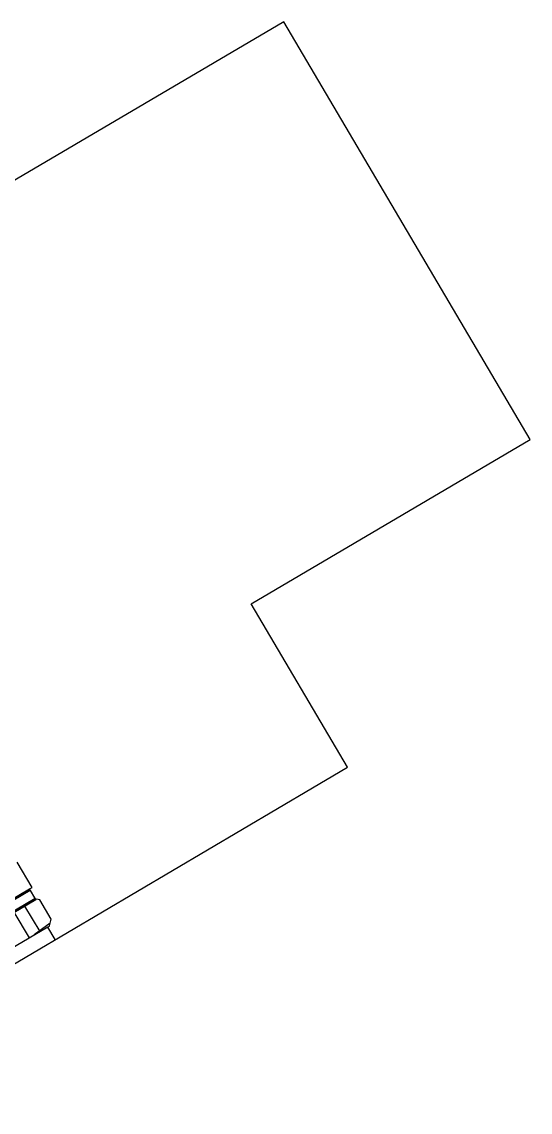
# Model space of a CAD drawing. Header units: feet. Extents: x 23 to 2149517, y -26 to 355304.
# Drawn here: x 2140431 to 2142506, y 338452 to 342904 of the extents above; entities that cross this region are included whole.
import ezdxf

# ---------------------------------------------------------------- set-up
doc = ezdxf.new("R2010")
doc.units = ezdxf.units.FT
doc.header["$MEASUREMENT"] = 0
for name, color, linetype in [('A-EC-CURLEX-MATTING', 6, 'Continuous'), ('xhpc023-pt$0$gp2baseEMAILED_3-10-05$0$V-PROP-ADJN', 6, 'Continuous'), ('xhpc023-pt$0$V-PROP-ADJN', 6, 'Continuous')]:
    doc.layers.add(name, color=color, linetype=linetype)

# ---------------------------------------------------------------- blocks, each defined once
blk = doc.blocks.new('xhpc023-pt')
at = {"layer": 'xhpc023-pt$0$gp2baseEMAILED_3-10-05$0$V-PROP-ADJN'}
for p, q in [((2140473.9, 339369.7), (2140413, 339473)), ((2140205.3, 339210.1), (2140463.4, 339362.3)), ((2140207.7, 339205.8), (2140465.9, 339358)), ((2140211.2, 339214.8), (2140462.9, 339363.2)), ((2140462.9, 339363.2), (2140473.9, 339369.7)), ((2140488.3, 339320.1), (2140462.9, 339363.2)), ((2140063.6, 339076.6), (2140485.2, 339325.3)), ((2140066.1, 339072.3), (2140487.8, 339320.9)), ((2140066.6, 339071.5), (2140488.3, 339320.1)), ((2140505.6, 339189.3), (2140444.2, 339293.4)), ((2140491.3, 339321.9), (2140488.3, 339320.1)), ((2140505, 339318.3), (2140491.3, 339321.9)), ((2140551.4, 339239.6), (2140505, 339318.3)), ((2140462.6, 339163.9), (2140400.8, 339268.5)), ((2140537, 339207.9), (2139383.1, 338526.4)), ((2140547.2, 339223.1), (2140482.4, 339175.6)), ((2140537, 339207.9), (2140544.4, 339212.2)), ((2140567.5, 339156.2), (2140537, 339207.9)), ((2140544.4, 339212.2), (2140551.4, 339239.6))]:
    blk.add_line(p, q, dxfattribs=at)
at = {"layer": 'xhpc023-pt$0$V-PROP-ADJN'}
for p, q in [((2141500.7, 342903.8), (2140363, 342233.7)), ((2142505.6, 341197.7), (2141500.7, 342903.8)), ((2141367.8, 340527.6), (2142505.6, 341197.7)), ((2141760.5, 339860.9), (2141367.8, 340527.6)), ((2139374.7, 338451.8), (2141760.5, 339860.9))]:
    blk.add_line(p, q, dxfattribs=at)

msp = doc.modelspace()

# ---------------------------------------------------------------- block references
at = {"layer": 'A-EC-CURLEX-MATTING'}
msp.add_blockref('xhpc023-pt', (0, 0), dxfattribs=at)

doc.saveas('drawing.dxf')
